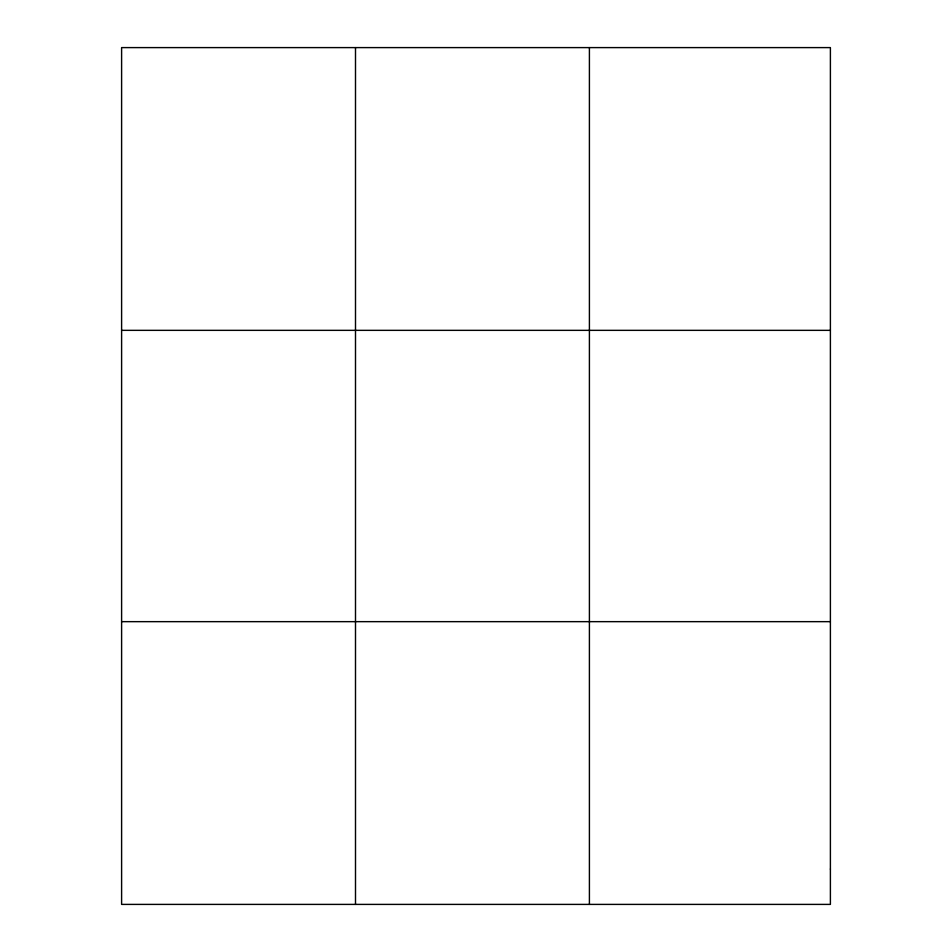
<?xml version="1.0" encoding="UTF-8"?>
<svg xmlns="http://www.w3.org/2000/svg" width="952" height="952" viewBox="0 0 952 952"><rect width="100%" height="100%" fill="white"/><g stroke="black" fill="none" stroke-linecap="round" stroke-linejoin="round"><path stroke-width="1.43" d="M355.501 904.4L355.501 47.6M589.407 904.4L589.407 47.6M121.606 330.344L830.394 330.344M121.606 621.656L830.394 621.656M830.394 869.057L830.394 904.4L121.606 904.4L121.606 47.6L830.394 47.6L830.394 869.057"/></g></svg>
